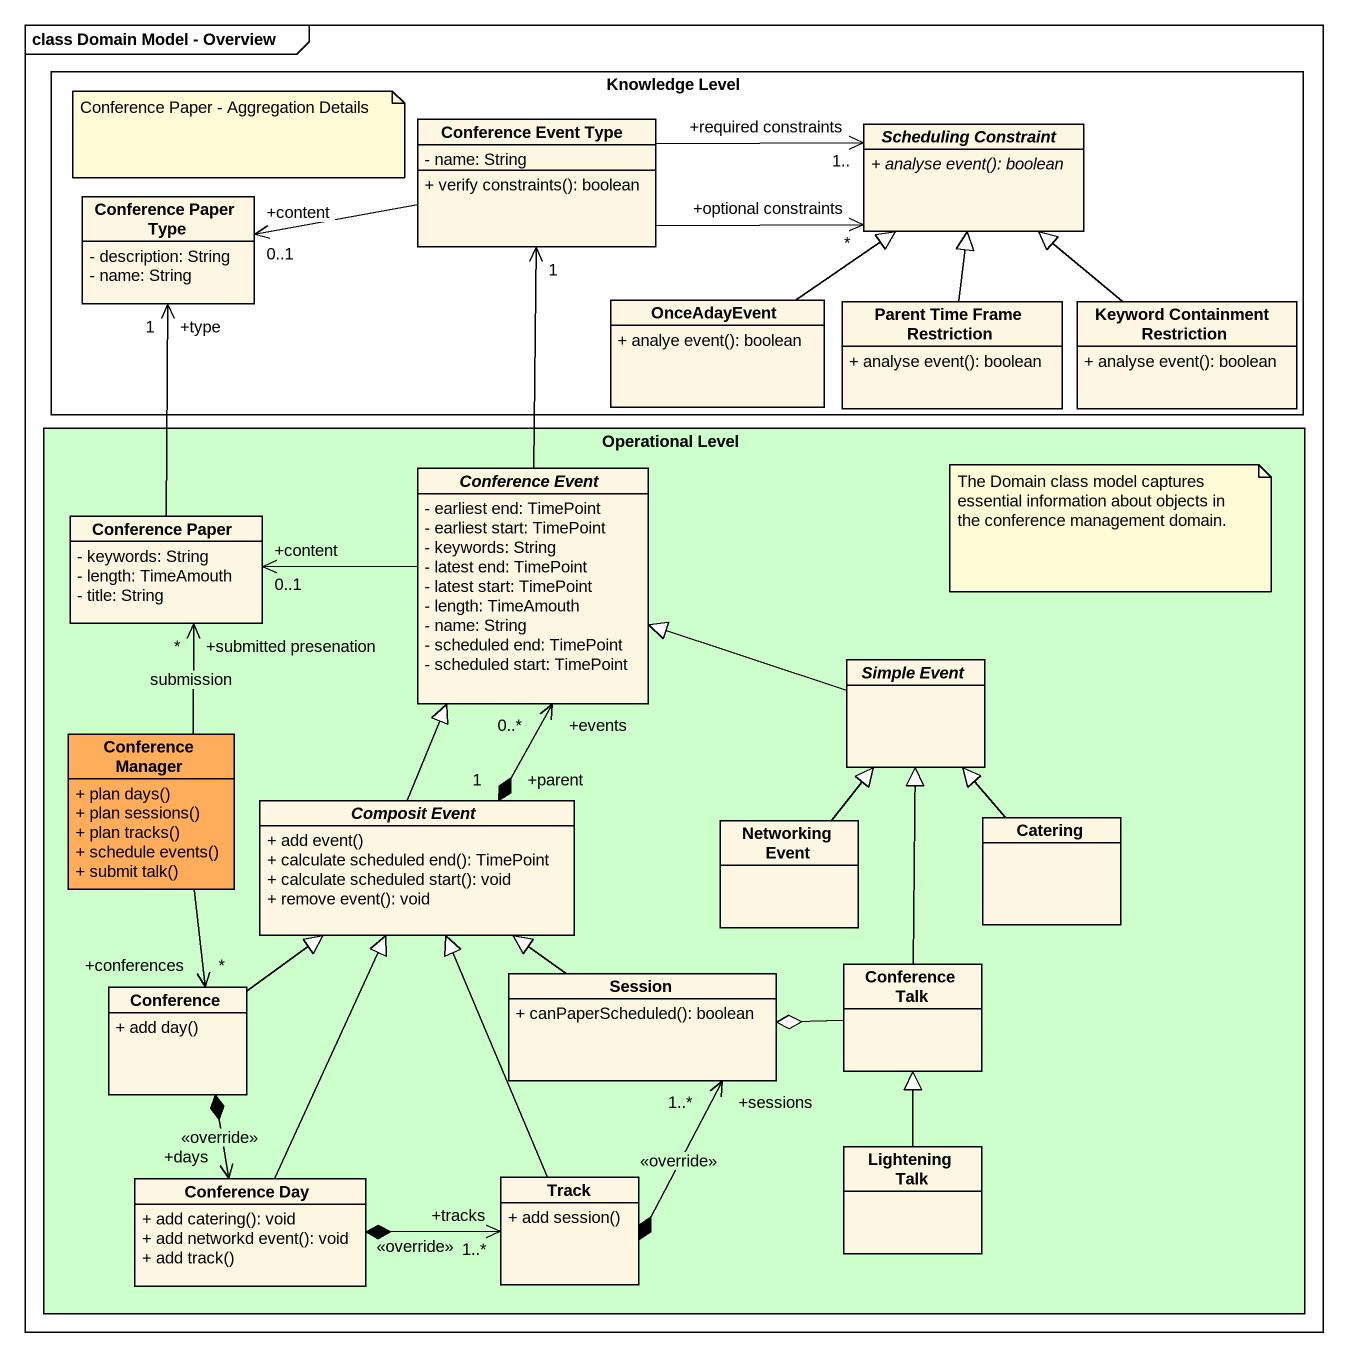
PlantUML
@startuml
mainframe class Domain Model - Overview
hide circle
hide empty members
skinparam classAttributeIconSize 0
rectangle "Knowledge Level" as Knowledge_Level {
  class "Conference Event Type" as Conference_Event_Type {
    - name: String
    + verify constraints(): boolean
  }
  abstract class "Scheduling Constraint" as Scheduling_Constraint {
    {abstract} + analyse event(): boolean
  }
  class "Conference Paper Type" as Conference_Paper_Type {
    - description: String
    - name: String
  }
  class OnceAdayEvent {
    + analye event(): boolean
  }
  class "Parent Time Frame Restriction" as Parent_Time_Frame {
    + analyse event(): boolean
  }
  class "Keyword Containment Restriction" as Keyword_Containment {
    + analyse event(): boolean
  }
}
rectangle "Operational Level" as Operational_Level #CCFFCC {
  abstract class "Conference Event" as Conference_Event {
    - earliest end: TimePoint
    - earliest start: TimePoint
    - keywords: String
    - latest end: TimePoint
    - latest start: TimePoint
    - length: TimeAmouth
    - name: String
    - scheduled end: TimePoint
    - scheduled start: TimePoint
  }
  class "Conference Paper" as Conference_Paper {
    - keywords: String
    - length: TimeAmouth
    - title: String
  }
  abstract class "Simple Event" as Simple_Event
  class "Conference Manager" as Conference_Manager #FFAD5B {
    + plan days()
    + plan sessions()
    + plan tracks()
    + schedule events()
    + submit talk()
  }
  abstract class "Composit Event" as Composit_Event {
    + add event()
    + calculate scheduled end(): TimePoint
    + calculate scheduled start(): void
    + remove event(): void
  }
  class "Networking Event" as Networking_Event
  class Catering
  class Conference {
    + add day()
  }
  class Session {
    + canPaperScheduled(): boolean
  }
  class "Conference Talk" as Conference_Talk
  class "Conference Day" as Conference_Day {
    + add catering(): void
    + add networkd event(): void
    + add track()
  }
  class Track {
    + add session()
  }
  class "Lightening Talk" as Lightening_Talk
}
Conference_Event_Type -right-> "+required constraints\n1.." Scheduling_Constraint
Conference_Event_Type -right-> "+optional constraints\n*" Scheduling_Constraint
Conference_Event_Type -left-> "+content\n0..1" Conference_Paper_Type
OnceAdayEvent -up-|> Scheduling_Constraint
Parent_Time_Frame -up-|> Scheduling_Constraint
Keyword_Containment -up-|> Scheduling_Constraint
Conference_Event -up-> "1" Conference_Event_Type
Conference_Event -left-> "+content\n0..1" Conference_Paper
Conference_Event "+events\n0..*" <--* "+parent\n1" Composit_Event
Conference_Paper -up-> "+type\n1" Conference_Paper_Type
Simple_Event -left-|> Conference_Event
Conference_Manager -up-> "+submitted presenation\n*" Conference_Paper : submission
Conference_Manager --> "+conferences\n*" Conference
Composit_Event -up-|> Conference_Event
Networking_Event -up-|> Simple_Event
Catering -up-|> Simple_Event
Conference -up-|> Composit_Event
Session -up-|> Composit_Event
Session "+sessions\n1..*" <--* Track : <<override>>
Conference_Talk -up-|> Simple_Event
Conference_Talk -left-o Session
Conference_Day -up-|> Composit_Event
Conference_Day "+days" <-up-* Conference : <<override>>
Track -up-|> Composit_Event
Track "+tracks\n1..*" <-left-* Conference_Day : <<override>>
Lightening_Talk -up-|> Conference_Talk
note as N1
  Conference Paper - Aggregation Details
end note
note as N2
  The Domain class model captures essential information about objects in the conference management domain.
end note
@enduml
